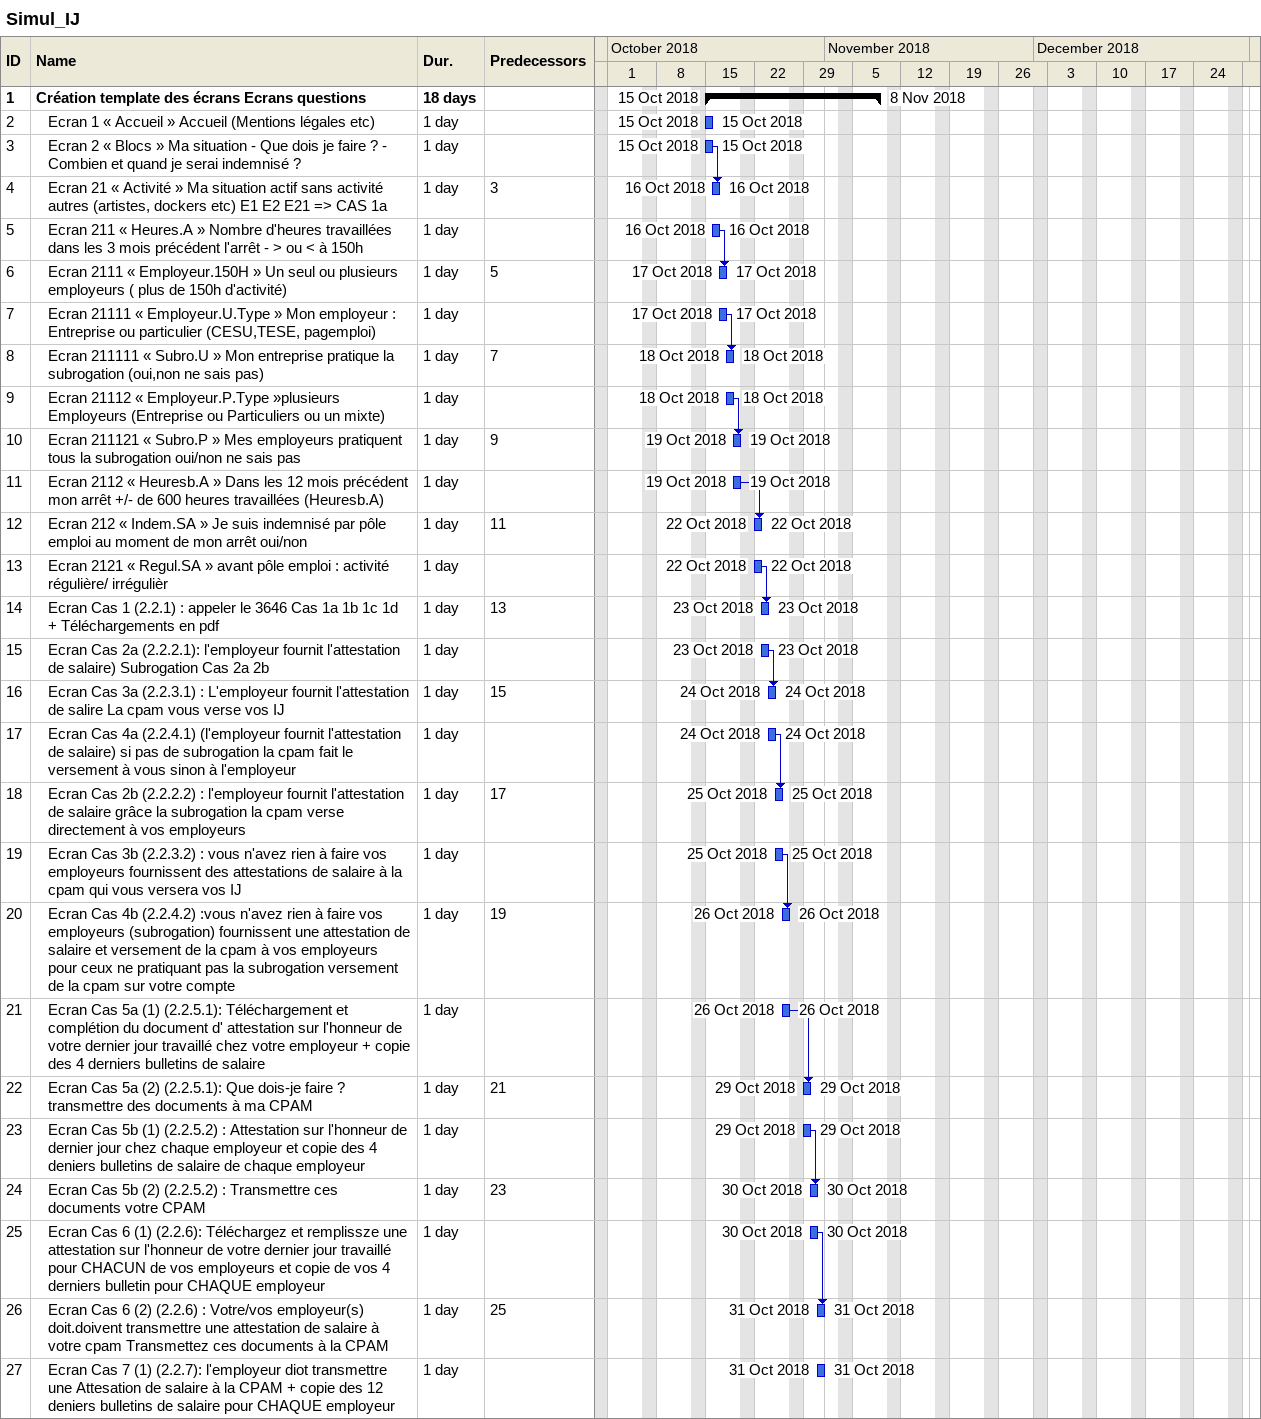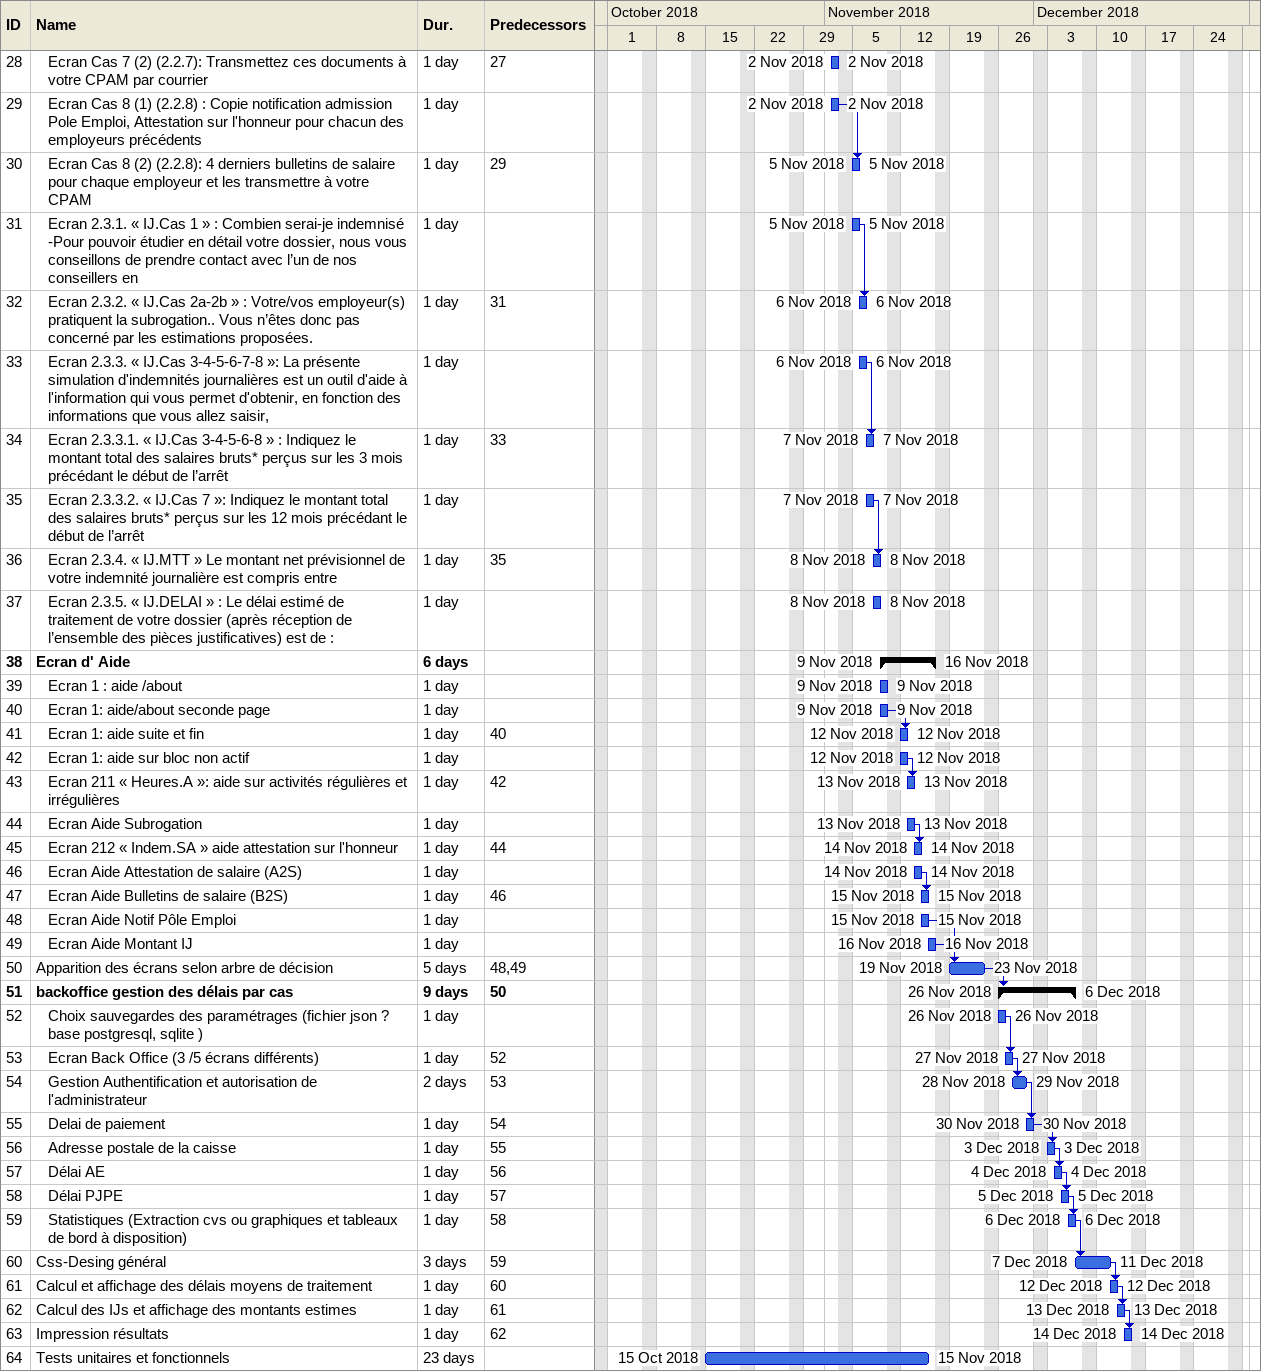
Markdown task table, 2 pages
Simul_IJ

| ID | Level | Task | Duration | Start | Finish | Predecessors |
|---|---|---|---|---|---|---|
| 1 | 1 | **Création template des écrans Ecrans questions** | 18d | 2018-10-15 | 2018-11-08 |  |
| 2 | 2 | Ecran 1 « Accueil » Accueil (Mentions légales etc) | 1d | 2018-10-15 | 2018-10-15 |  |
| 3 | 2 | Ecran 2 « Blocs » Ma situation - Que dois je faire ? - Combien et quand je serai indemnisé ? | 1d | 2018-10-15 | 2018-10-15 |  |
| 4 | 2 | Ecran 21 « Activité » Ma situation actif sans activité autres (artistes, dockers etc) E1 E2 E21 => CAS 1a | 1d | 2018-10-16 | 2018-10-16 | 3 |
| 5 | 2 | Ecran 211 « Heures.A » Nombre d'heures travaillées dans les 3 mois précédent l'arrêt - > ou < à 150h | 1d | 2018-10-16 | 2018-10-16 |  |
| 6 | 2 | Ecran 2111 « Employeur.150H » Un seul ou plusieurs employeurs ( plus de 150h d'activité) | 1d | 2018-10-17 | 2018-10-17 | 5 |
| 7 | 2 | Ecran 21111 « Employeur.U.Type » Mon employeur : Entreprise ou particulier (CESU,TESE, pagemploi) | 1d | 2018-10-17 | 2018-10-17 |  |
| 8 | 2 | Ecran 211111 « Subro.U » Mon entreprise pratique la subrogation (oui,non ne sais pas) | 1d | 2018-10-18 | 2018-10-18 | 7 |
| 9 | 2 | Ecran 21112 « Employeur.P.Type »plusieurs Employeurs (Entreprise ou Particuliers ou un mixte) | 1d | 2018-10-18 | 2018-10-18 |  |
| 10 | 2 | Ecran 211121 « Subro.P » Mes employeurs pratiquent tous la subrogation oui/non ne sais pas | 1d | 2018-10-19 | 2018-10-19 | 9 |
| 11 | 2 | Ecran 2112 « Heuresb.A » Dans les 12 mois précédent mon arrêt +/- de 600 heures travaillées (Heuresb.A) | 1d | 2018-10-19 | 2018-10-19 |  |
| 12 | 2 | Ecran 212 « Indem.SA » Je suis indemnisé par pôle emploi au moment de mon arrêt oui/non | 1d | 2018-10-22 | 2018-10-22 | 11 |
| 13 | 2 | Ecran 2121 « Regul.SA » avant pôle emploi : activité régulière/ irrégulièr | 1d | 2018-10-22 | 2018-10-22 |  |
| 14 | 2 | Ecran Cas 1 (2.2.1) : appeler le 3646 Cas 1a 1b 1c 1d + Téléchargements en pdf | 1d | 2018-10-23 | 2018-10-23 | 13 |
| 15 | 2 | Ecran Cas 2a (2.2.2.1): l'employeur fournit l'attestation de salaire) Subrogation Cas 2a 2b | 1d | 2018-10-23 | 2018-10-23 |  |
| 16 | 2 | Ecran Cas 3a (2.2.3.1) : L'employeur fournit l'attestation de salire La cpam vous verse vos IJ | 1d | 2018-10-24 | 2018-10-24 | 15 |
| 17 | 2 | Ecran Cas 4a (2.2.4.1) (l'employeur fournit l'attestation de salaire) si pas de subrogation la cpam fait le versement à vous sinon à l'employeur | 1d | 2018-10-24 | 2018-10-24 |  |
| 18 | 2 | Ecran Cas 2b (2.2.2.2) : l'employeur fournit l'attestation de salaire grâce la subrogation la cpam verse directement à vos employeurs | 1d | 2018-10-25 | 2018-10-25 | 17 |
| 19 | 2 | Ecran Cas 3b (2.2.3.2) : vous n'avez rien à faire vos employeurs fournissent des attestations de salaire à la cpam qui vous versera vos IJ | 1d | 2018-10-25 | 2018-10-25 |  |
| 20 | 2 | Ecran Cas 4b (2.2.4.2) :vous n'avez rien à faire vos employeurs (subrogation) fournissent une attestation de salaire et versement de la cpam à vos employeurs pour ceux ne pratiquant pas la subrogation versement de la cpam sur votre compte | 1d | 2018-10-26 | 2018-10-26 | 19 |
| 21 | 2 | Ecran Cas 5a (1) (2.2.5.1): Téléchargement et complétion du document d' attestation sur l'honneur de votre dernier jour travaillé chez votre employeur + copie des 4 derniers bulletins de salaire | 1d | 2018-10-26 | 2018-10-26 |  |
| 22 | 2 | Ecran Cas 5a (2) (2.2.5.1): Que dois-je faire ? transmettre des documents à ma CPAM | 1d | 2018-10-29 | 2018-10-29 | 21 |
| 23 | 2 | Ecran Cas 5b (1) (2.2.5.2) : Attestation sur l'honneur de dernier jour chez chaque employeur et copie des 4 deniers bulletins de salaire de chaque employeur | 1d | 2018-10-29 | 2018-10-29 |  |
| 24 | 2 | Ecran Cas 5b (2) (2.2.5.2) : Transmettre ces documents votre CPAM | 1d | 2018-10-30 | 2018-10-30 | 23 |
| 25 | 2 | Ecran Cas 6 (1) (2.2.6): Téléchargez et remplissze une attestation sur l'honneur de votre dernier jour travaillé pour CHACUN de vos employeurs et copie de vos 4 derniers bulletin pour CHAQUE employeur | 1d | 2018-10-30 | 2018-10-30 |  |
| 26 | 2 | Ecran Cas 6 (2) (2.2.6) : Votre/vos employeur(s) doit.doivent transmettre une attestation de salaire à votre cpam Transmettez ces documents à la CPAM | 1d | 2018-10-31 | 2018-10-31 | 25 |
| 27 | 2 | Ecran Cas 7 (1) (2.2.7): l'employeur diot transmettre une Attesation de salaire à la CPAM + copie des 12 deniers bulletins de salaire pour CHAQUE employeur | 1d | 2018-10-31 | 2018-10-31 |  |
| 28 | 2 | Ecran Cas 7 (2) (2.2.7): Transmettez ces documents à votre CPAM par courrier | 1d | 2018-11-02 | 2018-11-02 | 27 |
| 29 | 2 | Ecran Cas 8 (1) (2.2.8) : Copie notification admission Pole Emploi, Attestation sur l'honneur pour chacun des employeurs précédents | 1d | 2018-11-02 | 2018-11-02 |  |
| 30 | 2 | Ecran Cas 8 (2) (2.2.8): 4 derniers bulletins de salaire pour chaque employeur et les transmettre à votre CPAM | 1d | 2018-11-05 | 2018-11-05 | 29 |
| 31 | 2 | Ecran 2.3.1. « IJ.Cas 1 » : Combien serai-je indemnisé -Pour pouvoir étudier en détail votre dossier, nous vous conseillons de prendre contact avec l’un de nos conseillers en | 1d | 2018-11-05 | 2018-11-05 |  |
| 32 | 2 | Ecran 2.3.2. « IJ.Cas 2a-2b » : Votre/vos employeur(s) pratiquent la subrogation.. Vous n’êtes donc pas concerné par les estimations proposées. | 1d | 2018-11-06 | 2018-11-06 | 31 |
| 33 | 2 | Ecran 2.3.3. « IJ.Cas 3-4-5-6-7-8 »: La présente simulation d'indemnités journalières est un outil d'aide à l'information qui vous permet d'obtenir, en fonction des informations que vous allez saisir, | 1d | 2018-11-06 | 2018-11-06 |  |
| 34 | 2 | Ecran 2.3.3.1. « IJ.Cas 3-4-5-6-8 » : Indiquez le montant total des salaires bruts* perçus sur les 3 mois précédant le début de l’arrêt | 1d | 2018-11-07 | 2018-11-07 | 33 |
| 35 | 2 | Ecran 2.3.3.2. « IJ.Cas 7 »: Indiquez le montant total des salaires bruts* perçus sur les 12 mois précédant le début de l’arrêt | 1d | 2018-11-07 | 2018-11-07 |  |
| 36 | 2 | Ecran 2.3.4. « IJ.MTT » Le montant net prévisionnel de votre indemnité journalière est compris entre | 1d | 2018-11-08 | 2018-11-08 | 35 |
| 37 | 2 | Ecran 2.3.5. « IJ.DELAI » : Le délai estimé de traitement de votre dossier (après réception de l’ensemble des pièces justificatives) est de : | 1d | 2018-11-08 | 2018-11-08 |  |
| 38 | 1 | **Ecran d' Aide** | 6d | 2018-11-09 | 2018-11-16 |  |
| 39 | 2 | Ecran 1 : aide /about | 1d | 2018-11-09 | 2018-11-09 |  |
| 40 | 2 | Ecran 1: aide/about seconde page | 1d | 2018-11-09 | 2018-11-09 |  |
| 41 | 2 | Ecran 1: aide suite et fin | 1d | 2018-11-12 | 2018-11-12 | 40 |
| 42 | 2 | Ecran 1: aide sur bloc non actif | 1d | 2018-11-12 | 2018-11-12 |  |
| 43 | 2 | Ecran 211 « Heures.A »: aide sur activités régulières et irrégulières | 1d | 2018-11-13 | 2018-11-13 | 42 |
| 44 | 2 | Ecran Aide Subrogation | 1d | 2018-11-13 | 2018-11-13 |  |
| 45 | 2 | Ecran 212 « Indem.SA » aide attestation sur l'honneur | 1d | 2018-11-14 | 2018-11-14 | 44 |
| 46 | 2 | Ecran Aide Attestation de salaire (A2S) | 1d | 2018-11-14 | 2018-11-14 |  |
| 47 | 2 | Ecran Aide Bulletins de salaire (B2S) | 1d | 2018-11-15 | 2018-11-15 | 46 |
| 48 | 2 | Ecran Aide Notif Pôle Emploi | 1d | 2018-11-15 | 2018-11-15 |  |
| 49 | 2 | Ecran Aide Montant IJ | 1d | 2018-11-16 | 2018-11-16 |  |
| 50 | 1 | Apparition des écrans selon arbre de décision | 5d | 2018-11-19 | 2018-11-23 | 48, 49 |
| 51 | 1 | **backoffice gestion des délais par cas** | 9d | 2018-11-26 | 2018-12-06 | 50 |
| 52 | 2 | Choix sauvegardes des paramétrages (fichier json ? base postgresql, sqlite ) | 1d | 2018-11-26 | 2018-11-26 |  |
| 53 | 2 | Ecran Back Office (3 /5 écrans différents) | 1d | 2018-11-27 | 2018-11-27 | 52 |
| 54 | 2 | Gestion Authentification et autorisation de l'administrateur | 2d | 2018-11-28 | 2018-11-29 | 53 |
| 55 | 2 | Delai de paiement | 1d | 2018-11-30 | 2018-11-30 | 54 |
| 56 | 2 | Adresse postale de la caisse | 1d | 2018-12-03 | 2018-12-03 | 55 |
| 57 | 2 | Délai AE | 1d | 2018-12-04 | 2018-12-04 | 56 |
| 58 | 2 | Délai PJPE | 1d | 2018-12-05 | 2018-12-05 | 57 |
| 59 | 2 | Statistiques (Extraction cvs ou graphiques et tableaux de bord à disposition) | 1d | 2018-12-06 | 2018-12-06 | 58 |
| 60 | 1 | Css-Desing général | 3d | 2018-12-07 | 2018-12-11 | 59 |
| 61 | 1 | Calcul et affichage des délais moyens de traitement | 1d | 2018-12-12 | 2018-12-12 | 60 |
| 62 | 1 | Calcul des IJs et affichage des montants estimes | 1d | 2018-12-13 | 2018-12-13 | 61 |
| 63 | 1 | Impression résultats | 1d | 2018-12-14 | 2018-12-14 | 62 |
| 64 | 1 | Tests unitaires et fonctionnels | 23d | 2018-10-15 | 2018-11-15 |  |
